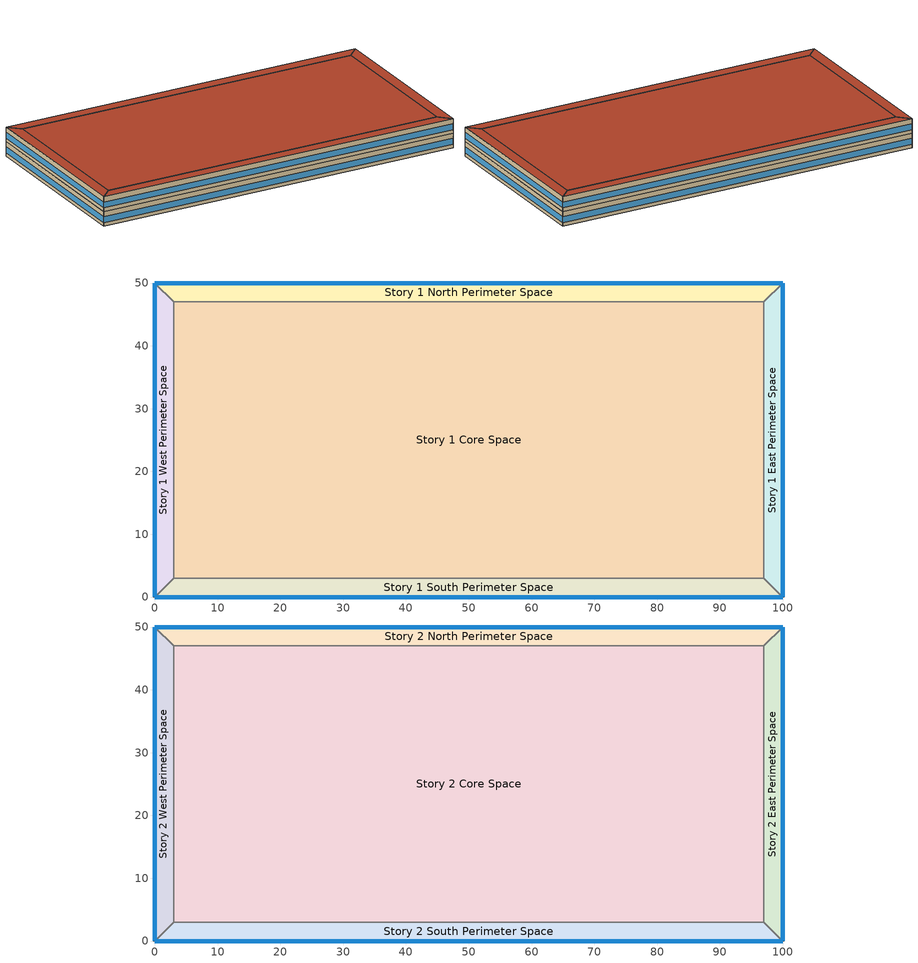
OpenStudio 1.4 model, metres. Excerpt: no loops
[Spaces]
Story 1 West Perimeter Space
 floor ground: 0,0 0,50 3,47 3,3 z0
 wall outside: 0,50 0,0 z0:4
 wall to Story 1 North Perimeter Space: 3,47 0,50 z0:4
 wall to Story 1 Core Space: 3,3 3,47 z0:4
 wall to Story 1 South Perimeter Space: 0,0 3,3 z0:4
 window: 0,49.97 0,0.03 z1:2.6
Story 1 North Perimeter Space
 floor ground: 0,50 100,50 97,47 3,47 z0
 wall outside: 100,50 0,50 z0:4
 wall to Story 1 East Perimeter Space: 97,47 100,50 z0:4
 wall to Story 1 Core Space: 3,47 97,47 z0:4
 window: 99.97,50 0.03,50 z1:2.6
Story 1 East Perimeter Space
 floor ground: 100,50 100,0 97,3 97,47 z0
 wall outside: 100,0 100,50 z0:4
 wall to Story 1 South Perimeter Space: 97,3 100,0 z0:4
 wall to Story 1 Core Space: 97,47 97,3 z0:4
 window: 100,0.03 100,49.97 z1:2.6
Story 1 South Perimeter Space
 floor ground: 100,0 0,0 3,3 97,3 z0
 wall outside: 0,0 100,0 z0:4
 wall to Story 1 Core Space: 97,3 3,3 z0:4
 window: 0.03,0 99.97,0 z1:2.6
Story 1 Core Space
 floor ground: 3,3 3,47 97,47 97,3 z0
Story 2 West Perimeter Space
 floor to Story 1 West Perimeter Space: 0,0 0,50 3,47 3,3 z4
 wall outside: 0,50 0,0 z4:8
 wall to Story 2 North Perimeter Space: 3,47 0,50 z4:8
 wall to Story 2 Core Space: 3,3 3,47 z4:8
 wall to Story 2 South Perimeter Space: 0,0 3,3 z4:8
 window: 0,49.97 0,0.03 z5:6.6
 roof outside: 3,3 3,47 0,50 0,0 z8
Story 2 North Perimeter Space
 floor to Story 1 North Perimeter Space: 0,50 100,50 97,47 3,47 z4
 wall outside: 100,50 0,50 z4:8
 wall to Story 2 East Perimeter Space: 97,47 100,50 z4:8
 wall to Story 2 Core Space: 3,47 97,47 z4:8
 window: 99.97,50 0.03,50 z5:6.6
 roof outside: 3,47 97,47 100,50 0,50 z8
Story 2 East Perimeter Space
 floor to Story 1 East Perimeter Space: 100,50 100,0 97,3 97,47 z4
 wall outside: 100,0 100,50 z4:8
 wall to Story 2 South Perimeter Space: 97,3 100,0 z4:8
 wall to Story 2 Core Space: 97,47 97,3 z4:8
 window: 100,0.03 100,49.97 z5:6.6
 roof outside: 97,47 97,3 100,0 100,50 z8
Story 2 South Perimeter Space
 floor to Story 1 South Perimeter Space: 100,0 0,0 3,3 97,3 z4
 wall outside: 0,0 100,0 z4:8
 wall to Story 2 Core Space: 97,3 3,3 z4:8
 window: 0.03,0 99.97,0 z5:6.6
 roof outside: 97,3 3,3 0,0 100,0 z8
Story 2 Core Space
 floor to Story 1 Core Space: 3,3 3,47 97,47 97,3 z4
 roof outside: 97,3 97,47 3,47 3,3 z8
[SizingPeriod:DesignDay] Barometric Pressure {Pa}=98934; Sky Clearness=0; Rain Indicator=0; Snow Indicator=0; Day of Month=21; Daylight Saving Time Indicator=0; Dry-Bulb Temperature Range Modifier Type=DefaultMultipliers
Name | Maximum Dry-Bulb Temperature {C} | Daily Dry-Bulb Temperature Range {deltaC} | Humidity Indicating Conditions at Maximum Dry-Bulb {BasedOnField A3} | Wind Speed {m/s} | Wind Direction {deg} | Month | Day Type | Humidity Indicating Type | Solar Model Indicator | ASHRAE Taub | ASHRAE Taud
Chicago Ohare Intl Ap Ann Clg .4% Condns DP=>MDB | 28.9 | 10.5 | 23.8 | 5.2 | 230 | 7 | SummerDesignDay | Dewpoint | ASHRAETau | 0.455 | 2.05
Chicago Ohare Intl Ap Ann Htg Wind 99.6% Condns WS=>MCDB | -3.5 | 0 | -3.5 | 12.4 | 270 | 1 | WinterDesignDay | Wetbulb | ASHRAEClearSky
Chicago Ohare Intl Ap Ann Clg .4% Condns DB=>MWB | 33.3 | 10.5 | 23.7 | 5.2 | 230 | 7 | SummerDesignDay | Wetbulb | ASHRAETau | 0.455 | 2.05
Chicago Ohare Intl Ap Ann Clg .4% Condns WB=>MDB | 31.2 | 10.5 | 25.5 | 5.2 | 230 | 7 | SummerDesignDay | Wetbulb | ASHRAETau | 0.455 | 2.05
[Site]
Chicago Ohare Intl Ap_IL_USA Design_Conditions: Latitude {deg}=41.98; Longitude {deg}=-87.92; Time Zone {hr}=-6; Elevation {m}=201
[Building]
OS:Building 1: Space Type=Baseline Model Space Type; Default Construction Set=ASHRAE_189.1-2009_ClimateZone 4-5 (mdoff)_ConstSet
[ClimateZones]
Climate Zone Institution Name 1=ASHRAE; Climate Zone Document Name 1=ANSI/ASHRAE Standard 169; Climate Zone Document Year 1=2006; Climate Zone Institution Name 2=CEC; Climate Zone Document Name 2=California Climate Zone Descriptions; Climate Zone Document Year 2=1995
[Material]
Name | Roughness | Thickness | Conductivity | Density | Specific Heat | Thermal Absorptance | Solar Absorptance | Visible Absorptance
000_F08 Metal surface | Smooth | 0.0008 | 45.28 | 7824 | 500
000_F16 Acoustic tile | MediumSmooth | 0.0191 | 0.06 | 368 | 590
000_G01a 19mm gypsum board | MediumSmooth | 0.019 | 0.16 | 800 | 1090
000_G05 25mm wood | MediumSmooth | 0.0254 | 0.15 | 608 | 1630
000_I01 25mm insulation board | MediumRough | 0.0254 | 0.03 | 43 | 1210
000_M11 100mm lightweight concrete | MediumRough | 0.1016 | 0.53 | 1280 | 840
1/2IN Gypsum | Smooth | 0.0127 | 0.16 | 784.9 | 830 | 0.9 | 0.92 | 0.92
MAT-CC05 4 HW CONCRETE | Rough | 0.1016 | 1.311 | 2240 | 836.8 | 0.9 | 0.7 | 0.7
Metal Decking | MediumSmooth | 0.0015 | 45.006 | 7680 | 418.4 | 0.9 | 0.7 | 0.3
Roof Insulation [21] | MediumRough | 0.2105 | 0.049 | 265 | 836.8 | 0.9 | 0.7 | 0.7
Roof Membrane | VeryRough | 0.0095 | 0.16 | 1121.29 | 1460 | 0.9 | 0.7 | 0.7
Wall Insulation [39] | MediumRough | 0.1184 | 0.045 | 265 | 836.8 | 0.9 | 0.7 | 0.7
[Material:AirGap]
Name | Thermal Resistance
000_F04 Wall air space resistance | 0.15
000_F05 Ceiling air space resistance | 0.18
[Material:NoMass] Thermal Absorptance=0.9; Solar Absorptance=0.7
Name | Roughness | Thermal Resistance | Visible Absorptance
CP02 CARPET PAD | VeryRough | 0.2165 | 0.8
MAT-SHEATH | Rough | 0.3626 | 0.7
[WindowMaterial:Gas]
000_Air 13mm: Gas Type=Air; Thickness=0.0127
[WindowMaterial:Glazing] Optical Data Type=SpectralAverage; Thickness=0.003; Infrared Transmittance at Normal Incidence=0
Name | Solar Transmittance at Normal Incidence | Front Side Solar Reflectance at Normal Incidence | Back Side Solar Reflectance at Normal Incidence | Visible Transmittance at Normal Incidence | Front Side Visible Reflectance at Normal Incidence | Back Side Visible Reflectance at Normal Incidence | Front Side Infrared Hemispherical Emissivity | Back Side Infrared Hemispherical Emissivity | Conductivity | Dirt Correction Factor for Solar and Visible Transmittance | Solar Diffusing
000_Clear 3mm | 0.837 | 0.075 | 0.075 | 0.898 | 0.081 | 0.081 | 0.84 | 0.84 | 0.9
Theoretical Glass [207] | 0.3311 | 0.6189 | 0.6189 | 0.44 | 0.51 | 0.51 | 0.9 | 0.9 | 0.0133 | 1 | No
[Construction]
000_ExtSlabCarpet_4in_ClimateZone 1-8: MAT-CC05 4 HW CONCRETE, CP02 CARPET PAD
000_Exterior Door: 000_F08 Metal surface, 000_I01 25mm insulation board
000_Exterior Window: 000_Clear 3mm, 000_Air 13mm, 000_Clear 3mm
000_Interior Ceiling: 000_M11 100mm lightweight concrete, 000_F05 Ceiling air space resistance, 000_F16 Acoustic tile
000_Interior Door; 000_Interior Partition: 000_G05 25mm wood
000_Interior Floor: 000_F16 Acoustic tile, 000_F05 Ceiling air space resistance, 000_M11 100mm lightweight concrete
000_Interior Wall: 000_G01a 19mm gypsum board, 000_F04 Wall air space resistance, 000_G01a 19mm gypsum board
000_Interior Window: 000_Clear 3mm
ASHRAE_189.1-2009_ExtRoof_IEAD_ClimateZone 2-5: Roof Membrane, Roof Insulation [21], Metal Decking
ASHRAE_189.1-2009_ExtWall_SteelFrame_ClimateZone 4-8: MAT-SHEATH, Wall Insulation [39], 1/2IN Gypsum
ASHRAE_189.1-2009_ExtWindow_ClimateZone 4-5: Theoretical Glass [207]
[DefaultConstructionSet]
ASHRAE_189.1-2009_ClimateZone 4-5 (mdoff)_ConstSet: Default Exterior Surface Constructions=ASHRAE_189.1-2009_ClimateZone 4-5 (mdoff)_Exterior_DefSurfCons; Default Interior Surface Constructions=000_Interior_DefSurfCons; Default Ground Contact Surface Constructions=000_Ground_DefSurfCons; Default Exterior SubSurface Constructions=ASHRAE_189.1-2009_ClimateZone 4-5 (mdoff)_Exterior_DefSubCons; Default Interior SubSurface Constructions=000_Interior_DefSubCons; Interior Partition Construction=000_Interior Partition
[DefaultSubSurfaceConstructions] Glass Door Construction=000_Exterior Window; Skylight Construction=000_Exterior Window; Tubular Daylight Dome Construction=000_Interior Window; Tubular Daylight Diffuser Construction=000_Interior Window
Name | Fixed Window Construction | Operable Window Construction | Door Construction
000_Interior_DefSubCons | 000_Interior Window | 000_Interior Window | 000_Interior Door
ASHRAE_189.1-2009_ClimateZone 4-5 (mdoff)_Exterior_DefSubCons | ASHRAE_189.1-2009_ExtWindow_ClimateZone 4-5 | ASHRAE_189.1-2009_ExtWindow_ClimateZone 4-5 | 000_Exterior Door
[DefaultSurfaceConstructions]
Name | Floor Construction | Wall Construction | Roof Ceiling Construction
000_Ground_DefSurfCons | 000_ExtSlabCarpet_4in_ClimateZone 1-8 | 000_ExtSlabCarpet_4in_ClimateZone 1-8 | 000_ExtSlabCarpet_4in_ClimateZone 1-8
000_Interior_DefSurfCons | 000_Interior Floor | 000_Interior Wall | 000_Interior Ceiling
ASHRAE_189.1-2009_ClimateZone 4-5 (mdoff)_Exterior_DefSurfCons | 000_ExtSlabCarpet_4in_ClimateZone 1-8 | ASHRAE_189.1-2009_ExtWall_SteelFrame_ClimateZone 4-8 | ASHRAE_189.1-2009_ExtRoof_IEAD_ClimateZone 2-5
[BuildingStory] Nominal Floor to Floor Height {m}=4
Name | Nominal Z Coordinate {m}
Story 1 | 0
Story 2 | 4
[Space]
Name | Building Story | Thermal Zone
Story 1 West Perimeter Space | Story 1 | Thermal Zone 7
Story 1 North Perimeter Space | Story 1 | Thermal Zone 10
Story 1 East Perimeter Space | Story 1 | Thermal Zone 6
Story 1 South Perimeter Space | Story 1 | Thermal Zone 4
Story 1 Core Space | Story 1 | Thermal Zone 5
Story 2 West Perimeter Space | Story 2 | Thermal Zone 2
Story 2 North Perimeter Space | Story 2 | Thermal Zone 1
Story 2 East Perimeter Space | Story 2 | Thermal Zone 3
Story 2 South Perimeter Space | Story 2 | Thermal Zone 8
Story 2 Core Space | Story 2 | Thermal Zone 9
[ThermalZone] Thermostat=Thermostat Setpoint Dual Setpoint 1; Use Ideal Air Loads=No
Thermal Zone 1; Thermal Zone 2; Thermal Zone 3; Thermal Zone 4; Thermal Zone 5; Thermal Zone 6; Thermal Zone 7; Thermal Zone 8; Thermal Zone 9; Thermal Zone 10
[AvailabilityManager:Scheduled]
Availability Manager Scheduled 1: Schedule=Always On Discrete
[Controller:WaterCoil]
Controller Water Coil 1: Action=Normal
[ThermostatSetpoint:DualSetpoint]
Thermostat Setpoint Dual Setpoint 1: Heating Setpoint Temperature Schedule=Heating Sch; Cooling Setpoint Temperature Schedule=Cooling Sch
[SpaceType]
Baseline Model Space Type: Default Schedule Set=Baseline Model Schedule Set; Design Specification Outdoor Air Object=Baseline Model OA
[DefaultScheduleSet]
Baseline Model Schedule Set: Number of People Schedule=Baseline Model People Lights and Equipment Schedule; People Activity Level Schedule=Baseline Model People Activity Schedule; Lighting Schedule=Baseline Model People Lights and Equipment Schedule; Electric Equipment Schedule=Baseline Model People Lights and Equipment Schedule; Infiltration Schedule=Baseline Model Infiltration Schedule
[DesignSpecification:OutdoorAir]
Baseline Model OA: Outdoor Air Method=Sum; Outdoor Air Flow per Person {m3/s-person}=0.00943895
[SpaceInfiltration:DesignFlowRate]
Baseline Model Infiltration: Space or SpaceType=Baseline Model Space Type; Design Flow Rate Calculation Method=Flow/ExteriorArea; Flow per Exterior Surface Area {m3/s-m2}=0.0003048
[People:Definition]
Baseline Model People Definition: Number of People Calculation Method=People/Area; People per Space Floor Area {person/m2}=0.0538196; Fraction Radiant=0.3
[People]
Baseline Model People: People Definition=Baseline Model People Definition; Space or SpaceType=Baseline Model Space Type
[Lights:Definition]
Baseline Model Lights Definition: Design Level Calculation Method=Watts/Area; Watts per Space Floor Area {W/m2}=10.7639
[Lights]
Baseline Model Lights: Lights Definition=Baseline Model Lights Definition; Space or SpaceType=Baseline Model Space Type
[ElectricEquipment:Definition]
Baseline Model Electric Equipment Definition: Design Level Calculation Method=Watts/Area; Watts per Space Floor Area {W/m2}=10.7639
[ElectricEquipment]
Baseline Model Electric Equipment: Electric Equipment Definition=Baseline Model Electric Equipment Definition; Space or SpaceType=Baseline Model Space Type
[Schedule:Constant]
Always On Discrete: Value=1
[Schedule:Ruleset]
Name | Default Day Schedule | Summer Design Day Schedule | Winter Design Day Schedule
Cooling Sch | Cooling Sch Default
Heating Sch | Heating Sch Default
Baseline Model Infiltration Schedule | Baseline Model Infiltration Schedule Schedule All Days | Baseline Model Infiltration Schedule Summer Design Day | Baseline Model Infiltration Schedule Winter Design Day
Baseline Model People Lights and Equipment Schedule | Baseline Model People Lights and Equipment Schedule Schedule Week Day | Baseline Model People Lights and Equipment Schedule Summer Design Day | Baseline Model People Lights and Equipment Schedule Winter Design Day
Baseline Model People Activity Schedule | Baseline Model People Activity Schedule Default
[Schedule:Day]
Cooling Sch Default: 24, 0, 28
Heating Sch Default: 24, 0, 24
Baseline Model Infiltration Schedule Schedule All Days: 6, 0, 1, 22, 0, 0.25, 24, 0, 1
Baseline Model Infiltration Schedule Winter Design Day; Baseline Model Infiltration Schedule Summer Design Day; Baseline Model People Lights and Equipment Schedule Summer Design Day: 24, 0, 1
Baseline Model People Lights and Equipment Schedule Schedule Week Day: 6, 0, 0, 7, 0, 0.1, 8, 0, 0.2, 12, 0, 0.95, 13, 0, 0.5, 17, 0, 0.95, 18, 0, 0.7, 20, 0, 0.4, 22, 0, 0.1, 24, 0, 0.05
Baseline Model People Lights and Equipment Schedule Winter Design Day; Baseline Model People Lights and Equipment Schedule Schedule Sunday: 24, 0, 0
Baseline Model People Lights and Equipment Schedule Saturday: 6, 0, 0, 8, 0, 0.1, 14, 0, 0.5, 17, 0, 0.1, 24, 0, 0
Baseline Model People Activity Schedule Default: 24, 0, 120
[Schedule:Rule] Schedule Ruleset=Baseline Model People Lights and Equipment Schedule
Name | Rule Order | Day Schedule | Apply Saturday | Apply Sunday
Baseline Model People Lights and Equipment Schedule Saturday Rule | 1 | Baseline Model People Lights and Equipment Schedule Saturday | Yes
Baseline Model People Lights and Equipment Schedule Sunday Rule | 0 | Baseline Model People Lights and Equipment Schedule Schedule Sunday |  | Yes
